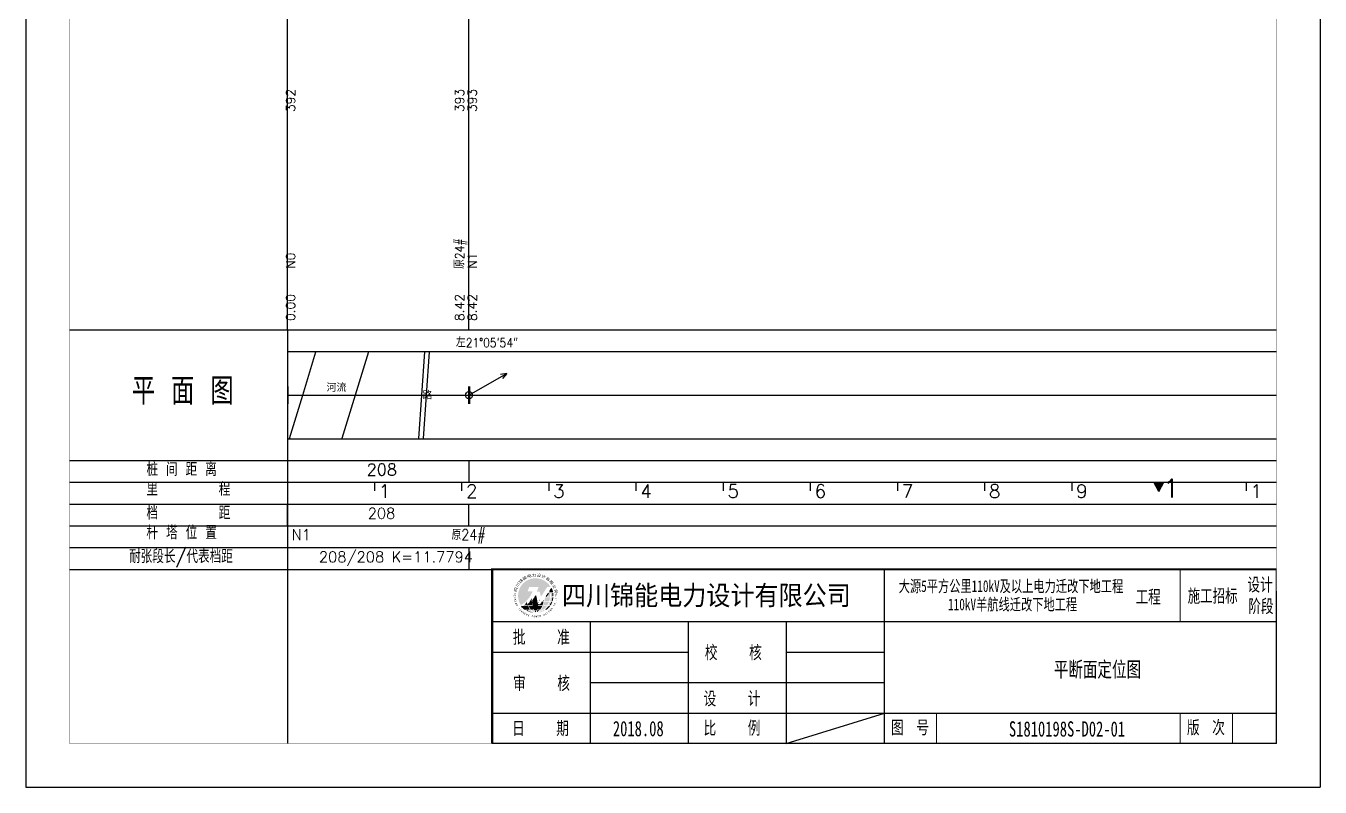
# Model space of a CAD drawing. Extents: x 457 to 4918, y -67 to 391.
# Drawn here: x 768.9 to 1065.9, y -28.5 to 146.3 of the extents above; entities that cross this region are included whole.
import ezdxf
from ezdxf.enums import TextEntityAlignment as Align

# ---------------------------------------------------------------- set-up
doc = ezdxf.new("R2010")
doc.units = 0
doc.header["$LTSCALE"] = 40
doc.header["$MEASUREMENT"] = 0
doc.layers.get('0').update_dxf_attribs({"linetype": 'CONTINUOUS'})
for name, color, linetype in [('DXF_FRAME', 1, 'CONTINUOUS'), ('FRAME', 7, 'CONTINUOUS'), ('HIGH_MARK', 7, 'CONTINUOUS'), ('HZ_MARK', 7, 'CONTINUOUS'), ('J_LINE_ZHUANG', 174, 'CONTINUOUS'), ('PLINE', 7, 'CONTINUOUS'), ('Z_ANGLE0_TA', 6, 'CONTINUOUS'), ('Z_ANGLE_TA', 6, 'CONTINUOUS'), ('Z_ANGLE_ZHUANG', 12, 'CONTINUOUS'), ('图框', 7, 'CONTINUOUS'), ('图框－字', 40, 'CONTINUOUS')]:
    doc.layers.add(name, color=color, linetype=linetype)
doc.styles.add('SIMPLEX', font='simplex.shx', dxfattribs={"width": 0.7, "oblique": 1, "height": 1, "bigfont": 'hztxt.shx'})
doc.styles.get("Standard").update_dxf_attribs({"font": '', "width": 0.7, "oblique": 1, "height": 1})
doc.styles.add('宋体', font='', dxfattribs={"height": 3.75})
doc.styles.add('宋体-0.71', font='', dxfattribs={"width": 0.71})
doc.styles.add('宋体-0.8', font='', dxfattribs={"width": 0.8})
doc.styles.add('宋体-0.9', font='', dxfattribs={"width": 0.9})
doc.styles.add('宋体－0.71', font='', dxfattribs={"width": 0.71})
doc.styles.get('Standard').set_extended_font_data('新宋体')
doc.styles.get('宋体').set_extended_font_data('宋体')
doc.styles.get('宋体-0.71').set_extended_font_data('SimSun')
doc.styles.get('宋体-0.8').set_extended_font_data('SimSun')
doc.styles.get('宋体-0.9').set_extended_font_data('SimSun')
doc.styles.get('宋体－0.71').set_extended_font_data('SimSun')

# ---------------------------------------------------------------- blocks, each defined once
blk = doc.blocks.new('2001')
for p, q in [((0, -7), (-5.66, 3.5)), ((-5.65, 3.5), (5.65, 3.5)), ((0, -6.5), (-5.16, 3.5)), ((0, -6), (-4.66, 3.5)), ((0, -5.5), (-4.16, 3.5)), ((0, -5), (-3.66, 3.5)), ((0, -4.5), (-3.16, 3.5)), ((0, -4), (-2.66, 3.5)), ((0, -3.5), (-2.16, 3.5)), ((0, -3), (-1.66, 3.5)), ((0, -2.5), (-1.16, 3.5)), ((0, -2), (-0.66, 3.5)), ((0, -1.5), (-0.16, 3.5)), ((0, -7), (5.66, 3.5)), ((0, -6.5), (5.16, 3.5)), ((0, -6), (4.66, 3.5)), ((0, -5.5), (4.16, 3.5)), ((0, -5), (3.66, 3.5)), ((0, -4.5), (3.16, 3.5)), ((0, -4), (2.66, 3.5)), ((0, -3.5), (2.16, 3.5)), ((0, -3), (1.66, 3.5)), ((0, -2.5), (1.16, 3.5)), ((0, -2), (0.66, 3.5)), ((0, -1.5), (0.16, 3.5))]:
    blk.add_line(p, q)
blk.add_circle((0, 0), 0)
blk = doc.blocks.new('1111')
for p, q in [((0, 0), (50, 0)), ((50, 0), (43, 2.5)), ((50, 0), (43, -2.5))]:
    blk.add_line(p, q)
blk = doc.blocks.new('锦能logo')
h = blk.add_hatch(color=5)
h.set_gradient(color1=(0, 0, 255), color2=(209, 209, 255), rotation=134.99999999999994, one_color=1, tint=0.9100000262260437, name='CURVED')
h.paths.add_polyline_path([(2956.981062167134, 7398.653929549574, 0.1437894166291007), (2957.616142303794, 7396.491219602932, 0.1827803456007146), (2960.321191244089, 7399.67334109557), (2959.18015398389, 7399.67334109557), (2959.553200110414, 7400.673341095568), (2961.705198880404, 7400.673341095568), (2961.291227192975, 7399.563634659838), (2961.944313963222, 7399.563634659838), (2962.22901424623, 7398.383151630135), (2963.6834255885, 7400.673341095568), (2964.433883768072, 7400.673341095568, 0.7651000113716319)])
h = blk.add_hatch(color=256)
edge = h.paths.add_edge_path()
edge.add_ellipse((2960.981062167133, 7398.653929549574), major_axis=(0, 4), ratio=0.2227920946588142, start_angle=112.99399430776069, end_angle=123.3670129692268, ccw=False)
edge.add_arc((2957.627393821145, 7401.120008587621), 4.758928899940781, 290.43028847167915, 302.16282589198244, ccw=False)
edge.add_spline(control_points=[(2959.288581126923, 7396.660427776624), (2959.311716001526, 7396.59007686566), (2959.336077830356, 7396.521201268988), (2959.361581253227, 7396.453929549574)], knot_values=[2.110626972965158, 2.110626972965158, 2.110626972965158, 2.110626972965158, 2.174523381089374, 2.174523381089374, 2.174523381089374, 2.174523381089374], degree=3, periodic=0)
edge.add_line((2959.361581253227, 7396.453929549574), (2960.236789836156, 7396.453929549574))
edge = h.paths.add_edge_path()
edge.add_ellipse((2960.981062167133, 7398.653929549574), major_axis=(0, 4), ratio=0.548638331573045, start_angle=120.9869532087852, end_angle=123.3670129692309, ccw=False)
edge.add_arc((2957.627393821145, 7401.120008587621), 4.75892889994079, 281.33658652327006, 288.02179753906887, ccw=False)
edge.add_line((2958.562867329798, 7396.453929549574), (2959.148248796764, 7396.453929549574))
edge = h.paths.add_edge_path()
edge.add_ellipse((2960.981062167133, 7398.653929549574), major_axis=(0, 4), ratio=0.8862548494234943, start_angle=126.86989764584419, end_angle=143.1301023541536, ccw=False)
edge.add_line((2958.145046648978, 7396.253929549574), (2957.781062167133, 7396.253929549574))
edge.add_arc((2960.981062167133, 7398.653929549574), 3.999999999999808, 216.869897645844, 233.130102354156)
edge.add_line((2958.581062167133, 7395.453929549574), (2958.854050528517, 7395.453929549574))
edge = h.paths.add_edge_path()
edge.add_ellipse((2960.981062167133, 7398.653929549574), major_axis=(0, 4), ratio=0.548638331573045, start_angle=126.869897645843, end_angle=143.1301023541535, ccw=False)
edge.add_line((2959.225419506099, 7396.253929549574), (2958.388133573606, 7396.253929549574))
edge.add_spline(control_points=[(2958.388133573605, 7396.253929549574), (2958.428873015288, 7396.197209226918), (2958.47105159217, 7396.141861338325), (2958.514584378582, 7396.087959601681)], knot_values=[2.251264128307453, 2.251264128307453, 2.251264128307453, 2.251264128307453, 2.308950918631056, 2.308950918631056, 2.308950918631056, 2.308950918631056], degree=3, periodic=0)
edge.add_spline(control_points=[(2958.514584378582, 7396.087959601681), (2958.579933067868, 7396.007045694479), (2958.648333350761, 7395.929390565147), (2958.719497950681, 7395.855243577877)], knot_values=[2.308950918631056, 2.308950918631056, 2.308950918631056, 2.308950918631056, 2.395546711078181, 2.395546711078181, 2.395546711078181, 2.395546711078181], degree=3, periodic=0)
edge.add_spline(control_points=[(2958.719497950681, 7395.855243577877), (2958.784879693385, 7395.787121797535), (2958.852594748059, 7395.721961178952), (2958.922420333952, 7395.659955102126)], knot_values=[2.395546711078181, 2.395546711078181, 2.395546711078181, 2.395546711078181, 2.475105702872351, 2.475105702872351, 2.475105702872351, 2.475105702872351], degree=3, periodic=0)
edge.add_spline(control_points=[(2958.922420333952, 7395.659955102126), (2958.998625351018, 7395.592284003029), (2959.07734416236, 7395.528370189746), (2959.158287177293, 7395.46846503519)], knot_values=[2.475105702872351, 2.475105702872351, 2.475105702872351, 2.475105702872351, 2.5619333928921, 2.5619333928921, 2.5619333928921, 2.5619333928921], degree=3, periodic=0)
edge.add_spline(control_points=[(2959.158287177293, 7395.46846503519), (2959.164869775819, 7395.463593316706), (2959.171467084271, 7395.458748109767), (2959.178078946897, 7395.453929549574)], knot_values=[2.5619333928921, 2.5619333928921, 2.5619333928921, 2.5619333928921, 2.568994555918444, 2.568994555918444, 2.568994555918444, 2.568994555918444], degree=3, periodic=0)
edge.add_line((2959.178078946897, 7395.453929549574), (2959.664330171358, 7395.453929549574))
edge = h.paths.add_edge_path()
edge.add_ellipse((2960.981062167133, 7398.653929549574), major_axis=(0, 4), ratio=0.2227920946588142, start_angle=126.8698976458474, end_angle=143.1301023541531, ccw=False)
edge.add_line((2960.268127464225, 7396.253929549574), (2959.44278636639, 7396.253929549574))
edge.add_spline(control_points=[(2959.44278636639, 7396.253929549574), (2959.566802330377, 7395.968304404979), (2959.711907769087, 7395.717357848514), (2959.885958734283, 7395.492582574107), (2959.901564914547, 7395.473031038098), (2959.917281615523, 7395.453929549574)], knot_values=[2.239461292921109, 2.239461292921109, 2.239461292921109, 2.239461292921109, 2.525164764367402, 2.525164764367402, 2.553069319174481, 2.553069319174481, 2.553069319174481, 2.553069319174481], degree=3, periodic=0)
edge.add_line((2959.917281615523, 7395.453929549574), (2960.446361139952, 7395.453929549574))
edge = h.paths.add_edge_path()
edge.add_ellipse((2960.981062167133, 7398.653929549574), major_axis=(0, 4), ratio=0.8862548494234943, start_angle=148.2116693829467, end_angle=179.9999999999962, ccw=False)
edge.add_line((2959.113607321071, 7395.253929549574), (2958.873931416562, 7395.253929549574))
edge.add_arc((2960.981062167133, 7398.653929549574), 4, 238.2116693829475, 269.9999999999968)
h = blk.add_hatch(color=256)
edge = h.paths.add_edge_path()
edge.add_line((2960.303633320672, 7397.453929549576), (2961.275626788034, 7397.453929549574))
edge.add_line((2961.275626788034, 7397.453929549574), (2961.028117067938, 7398.653859529253))
edge.add_arc((2949.396426195539, 7404.858068765025), 13.18288453989743, 325.8301632773273, 331.9250557706892, ccw=False)
h.paths.add_polyline_path([(2960.656764305257, 7395.45319312562), (2960.470422019384, 7396.254326736809), (2961.491919576964, 7396.254326736809), (2961.312051362964, 7395.45319312562)])
edge = h.paths.add_edge_path()
edge.add_line((2961.554203114296, 7396.67963156367), (2961.523220757679, 7396.454030657793))
edge.add_line((2961.523220757679, 7396.454030657793), (2960.438661576827, 7396.454030657792))
edge.add_line((2960.438661576827, 7396.454030657792), (2960.338518995747, 7397.25691873606))
edge.add_line((2960.338518995747, 7397.25691873606), (2961.331495671739, 7397.253929549575))
edge.add_line((2961.331495671739, 7397.253929549575), (2961.373950294682, 7397.011791336146))
edge.add_arc((2961.870947410163, 7397.066507578737), 0.4999999999999714, 186.2826018710461, 230.6920239323921)
h.paths.add_polyline_path([(2959.288296430605, 7396.660355698461), (2960.160759453479, 7397.090699799897), (2960.137815593471, 7397.262492086918)])
h = blk.add_hatch(color=256)
edge = h.paths.add_edge_path()
edge.add_spline(control_points=[(2964.321339429546, 7398.453929549575), (2964.333550000845, 7398.721104585125), (2964.320737977568, 7398.989764808892), (2964.28360268591, 7399.253929549574)], knot_values=[4.660048990562125, 4.660048990562125, 4.660048990562125, 4.660048990562125, 4.870036013834051, 4.870036013834051, 4.870036013834051, 4.870036013834051], degree=3, periodic=0)
edge.add_line((2964.28360268591, 7399.253929549574), (2963.946340973734, 7399.253929549574))
edge.add_line((2963.946340973734, 7399.253929549574), (2963.407530677874, 7398.453929549575))
edge.add_line((2963.407530677874, 7398.453929549575), (2964.321339429546, 7398.453929549575))
edge = h.paths.add_edge_path()
edge.add_line((2964.935806153789, 7399.253929549574), (2964.485973203536, 7399.253929549574))
edge.add_ellipse((2960.981062167133, 7398.653929549574), major_axis=(0, 4), ratio=0.8862548494234943, start_angle=267.13401601740213, end_angle=278.626926558679, ccw=False)
edge.add_line((2964.521647517566, 7398.453929549575), (2964.976059038221, 7398.453929549575))
edge.add_arc((2960.981062167133, 7398.653929549578), 3.999999999999986, 357.1340160173777, 359.9999999999757)
edge.add_arc((2960.981062167133, 7398.653929549573), 4, 1.13991e-11, 8.626926558690478)
edge = h.paths.add_edge_path()
edge.add_spline(control_points=[(2964.154284994874, 7397.453929549576), (2964.226842945412, 7397.701088076622), (2964.277265516587, 7397.956760359453), (2964.305052440105, 7398.228478990844), (2964.306294910523, 7398.241200859534), (2964.307479708482, 7398.253929549574)], knot_values=[4.392859425485228, 4.392859425485228, 4.392859425485228, 4.392859425485228, 4.597508568944722, 4.597508568944722, 4.607554696123628, 4.607554696123628, 4.607554696123628, 4.607554696123628], degree=3, periodic=0)
edge.add_line((2964.307479708481, 7398.253929549574), (2963.272828103908, 7398.253929549574))
edge.add_line((2963.27282810391, 7398.253929549574), (2963.152534636767, 7398.075323508726))
edge.add_ellipse((2960.981062167133, 7398.653929549574), major_axis=(0, 4), ratio=0.548638331573045, start_angle=252.54239687627899, end_angle=261.6829005567523, ccw=False)
edge.add_line((2963.074532614684, 7397.453929549574), (2964.154284994874, 7397.453929549574))
edge = h.paths.add_edge_path()
edge.add_line((2964.961011915561, 7398.253929549574), (2964.508311932138, 7398.253929549574))
edge.add_ellipse((2960.981062167133, 7398.653929549574), major_axis=(0, 4), ratio=0.8862548494234943, start_angle=252.5423968762787, end_angle=264.2608295227337, ccw=False)
edge.add_line((2964.362795140377, 7397.453929549574), (2964.796818972801, 7397.453929549574))
edge.add_arc((2960.981062167133, 7398.653929549573), 3.999999999999845, 342.5423968762892, 354.2608295227446)
edge = h.paths.add_edge_path()
edge.add_spline(control_points=[(2963.708071417149, 7396.453929549574), (2963.722060495244, 7396.476284119536), (2963.735835845721, 7396.498816594688), (2963.885982688607, 7396.750288058729), (2964.000270169787, 7396.996499318715), (2964.090091903094, 7397.253929549575)], knot_values=[4.097934744531436, 4.097934744531436, 4.097934744531436, 4.097934744531436, 4.119530461088637, 4.119530461088637, 4.337106801878666, 4.337106801878666, 4.337106801878666, 4.337106801878666], degree=3, periodic=0)
edge.add_line((2964.090091903094, 7397.253929549575), (2963.036809336644, 7397.253929549575))
edge.add_ellipse((2960.981062167133, 7398.653929549574), major_axis=(0, 4), ratio=0.548638331573045, start_angle=236.6329870307708, end_angle=249.5126848852783, ccw=False)
edge.add_line((2962.813875537502, 7396.453929549574), (2963.708071417149, 7396.453929549574))
edge = h.paths.add_edge_path()
edge.add_line((2964.728060966172, 7397.253929549575), (2964.301858023566, 7397.253929549575))
edge.add_ellipse((2960.981062167133, 7398.653929549574), major_axis=(0, 4), ratio=0.8862548494234943, start_angle=236.6329870307723, end_angle=249.51268488527768, ccw=False)
edge.add_line((2963.941737067337, 7396.453929549574), (2964.321720784831, 7396.453929549574))
edge.add_arc((2960.981062167133, 7398.653929549574), 3.999999999999916, 326.6329870307686, 339.5126848852755)
edge = h.paths.add_edge_path()
edge.add_spline(control_points=[(2962.784279539617, 7395.453929549574), (2963.0816886685, 7395.670685139674), (2963.349455536195, 7395.941706136047), (2963.573843342575, 7396.253929549574)], knot_values=[3.714253050741602, 3.714253050741602, 3.714253050741602, 3.714253050741602, 4.031885701711837, 4.031885701711837, 4.031885701711837, 4.031885701711837], degree=3, periodic=0)
edge.add_line((2963.573843342575, 7396.253929549574), (2962.736704828167, 7396.253929549574))
edge.add_ellipse((2960.981062167133, 7398.653929549574), major_axis=(0, 4), ratio=0.548638331573045, start_angle=216.8698976458475, end_angle=233.130102354157, ccw=False)
edge.add_line((2962.297794162909, 7395.453929549574), (2962.784279539617, 7395.453929549574))
edge = h.paths.add_edge_path()
edge.add_line((2964.181062167133, 7396.253929549574), (2963.817077685288, 7396.253929549574))
edge.add_ellipse((2960.981062167133, 7398.653929549574), major_axis=(0, 4), ratio=0.8862548494234943, start_angle=216.8698976458474, end_angle=233.1301023541559, ccw=False)
edge.add_line((2963.108073805749, 7395.453929549574), (2963.381062167134, 7395.453929549574))
edge.add_arc((2960.981062167133, 7398.653929549574), 3.999999999999961, 306.8698976458538, 323.1301023541625)
h = blk.add_hatch(color=256)
edge = h.paths.add_edge_path()
edge.add_line((2964.636341288388, 7400.278409326524), (2964.359166231878, 7399.866872934381))
edge.add_ellipse((2960.981062167133, 7398.653929549574), major_axis=(0, 4), ratio=0.8862548494234943, start_angle=281.5369590328168, end_angle=287.6520596271704, ccw=False)
edge.add_line((2964.45445762818, 7399.453929549574), (2964.900245755586, 7399.453929549574))
edge.add_arc((2960.981062167133, 7398.653929549574), 3.999999999999951, 11.53695903281878, 23.96132766610068)
edge = h.paths.add_edge_path()
edge.add_spline(control_points=[(2964.250670857409, 7399.453929549574), (2964.238540475621, 7399.518107791411), (2964.224955721538, 7399.581923909233), (2964.209926932942, 7399.645289493854)], knot_values=[4.923285607825284, 4.923285607825284, 4.923285607825284, 4.923285607825284, 4.974821320729691, 4.974821320729691, 4.974821320729691, 4.974821320729691], degree=3, periodic=0)
edge.add_line((2964.209926932942, 7399.645289493854), (2964.081043547701, 7399.453929549574))
edge.add_line((2964.081043547701, 7399.453929549574), (2964.250670857409, 7399.453929549574))
h = blk.add_hatch(color=256)
edge = h.paths.add_edge_path()
edge.add_ellipse((2960.981062167133, 7398.653929549574), major_axis=(0, 4), ratio=0.548638331573045, start_angle=148.2116693829451, end_angle=156.4349843470533, ccw=False)
edge.add_line((2959.825009467735, 7395.253929549574), (2959.487741293254, 7395.253929549574))
edge.add_spline(control_points=[(2959.487741293254, 7395.253929549574), (2959.497414595796, 7395.248441286056), (2959.50711107926, 7395.243007554984), (2959.705199304247, 7395.133381292929), (2959.901981436066, 7395.049746957019), (2960.103702934556, 7394.987501514934)], knot_values=[2.675861574488249, 2.675861574488249, 2.675861574488249, 2.675861574488249, 2.685596137520379, 2.685596137520379, 2.87426176627722, 2.87426176627722, 2.87426176627722, 2.87426176627722], degree=3, periodic=0)
edge = h.paths.add_edge_path()
edge.add_ellipse((2960.981062167133, 7398.653929549574), major_axis=(0, 4), ratio=0.2227920946588142, start_angle=148.2116693829511, end_angle=159.7350271753392, ccw=False)
edge.add_line((2960.511610093494, 7395.253929549574), (2960.102659638547, 7395.253929549574))
edge.add_spline(control_points=[(2960.102659638531, 7395.253929549589), (2960.271023879841, 7395.093847910067), (2960.447455135382, 7394.981508139252), (2960.639160360004, 7394.912288348518), (2960.655780749933, 7394.90669959402), (2960.672395110727, 7394.901526130303)], knot_values=[2.660182515614395, 2.660182515614395, 2.660182515614395, 2.660182515614395, 2.946025558428636, 2.946025558428636, 2.973172350748401, 2.973172350748401, 2.973172350748401, 2.973172350748401], degree=3, periodic=0)
edge = h.paths.add_edge_path(flags=17)
edge.add_spline(control_points=[(2961.858516553375, 7394.987577166084), (2962.070582387616, 7395.053111472752), (2962.277192669183, 7395.142258694488), (2962.474328626089, 7395.253929549574)], knot_values=[3.408957094167295, 3.408957094167295, 3.408957094167295, 3.408957094167295, 3.607306422438472, 3.607306422438472, 3.607306422438472, 3.607306422438472], degree=3, periodic=0)
edge.add_line((2962.474328626089, 7395.253929549574), (2962.137114866532, 7395.253929549574))
edge.add_ellipse((2960.981062167133, 7398.653929549574), major_axis=(0, 4), ratio=0.548638331573045, start_angle=203.5677259901119, end_angle=211.7883306170561, ccw=False)
edge = h.paths.add_edge_path()
edge.add_line((2963.088192917704, 7395.253929549574), (2962.848517013196, 7395.253929549574))
edge.add_ellipse((2960.981062167133, 7398.653929549574), major_axis=(0, 4), ratio=0.8862548494234943, start_angle=179.9999999999962, end_angle=211.7883306170542, ccw=False)
edge.add_arc((2960.981062167133, 7398.653929549574), 4, 269.9999999999968, 301.7883306170562)
h = blk.add_hatch(color=256)
edge = h.paths.add_edge_path()
edge.add_spline(control_points=[(2962.871261622121, 7397.453929549574), (2962.886847128583, 7397.541483108903), (2962.900749563246, 7397.630106074602), (2962.912924268924, 7397.719561386606)], knot_values=[4.39846764421691, 4.39846764421691, 4.39846764421691, 4.39846764421691, 4.469670888643411, 4.469670888643411, 4.469670888643411, 4.469670888643411], degree=3, periodic=0)
edge.add_line((2962.912924268924, 7397.719561386606), (2962.734017808048, 7397.453929549574))
edge.add_line((2962.734017808048, 7397.453929549574), (2962.871261622121, 7397.453929549574))
edge = h.paths.add_edge_path()
edge.add_spline(control_points=[(2962.600473923594, 7396.453929549574), (2962.640374726167, 7396.559172065085), (2962.677499260145, 7396.668319759509), (2962.757534068245, 7396.932966224926), (2962.797902888273, 7397.091194768968), (2962.832336246277, 7397.253929549575)], knot_values=[4.108645960211934, 4.108645960211934, 4.108645960211934, 4.108645960211934, 4.208607940612338, 4.208607940612338, 4.343707102819545, 4.343707102819545, 4.343707102819545, 4.343707102819545], degree=3, periodic=0)
edge.add_line((2962.832336246277, 7397.253929549575), (2962.599315234084, 7397.253929549575))
edge.add_line((2962.599315234084, 7397.253929549575), (2962.271781169773, 7396.767622488517))
edge.add_arc((2961.870947410164, 7397.066507578737), 0.4999999999999714, 255.2323980017045, 323.2896350481477, ccw=False)
edge.add_ellipse((2960.981062167133, 7398.653929549574), major_axis=(0, 4), ratio=0.2227920946588142, start_angle=236.6329870307735, end_angle=238.820130398395, ccw=False)
edge.add_line((2961.72533449811, 7396.453929549574), (2962.600473923594, 7396.453929549574))
edge = h.paths.add_edge_path()
edge.add_spline(control_points=[(2962.044765516351, 7395.453929549574), (2962.077254990169, 7395.493381026517), (2962.109265684618, 7395.534732932496), (2962.280280676527, 7395.769808874506), (2962.408222392252, 7395.997981287271), (2962.519292112041, 7396.253929549574)], knot_values=[3.730062961207603, 3.730062961207603, 3.730062961207603, 3.730062961207603, 3.787747146551102, 3.787747146551102, 4.043715071269597, 4.043715071269597, 4.043715071269597, 4.043715071269597], degree=3, periodic=0)
edge.add_line((2962.519292112041, 7396.253929549574), (2961.693996870041, 7396.253929549574))
edge.add_ellipse((2960.981062167133, 7398.653929549574), major_axis=(0, 4), ratio=0.2227920946588142, start_angle=216.869897645847, end_angle=233.1301023541516, ccw=False)
edge.add_line((2961.515763194314, 7395.453929549574), (2962.044765516351, 7395.453929549574))
edge = h.paths.add_edge_path()
edge.add_spline(control_points=[(2961.687206736099, 7395.108670120731), (2961.710849277093, 7395.126184182917), (2961.734401723015, 7395.144603203798), (2961.757839030544, 7395.1639211968)], knot_values=[3.526917542540041, 3.526917542540041, 3.526917542540041, 3.526917542540041, 3.566033487143058, 3.566033487143058, 3.566033487143058, 3.566033487143058], degree=3, periodic=0)
edge.add_spline(control_points=[(2961.757839030544, 7395.1639211968), (2961.791066722037, 7395.191308827008), (2961.824062991302, 7395.220503344761), (2961.856756475953, 7395.251487690944)], knot_values=[3.566033487143058, 3.566033487143058, 3.566033487143058, 3.566033487143058, 3.621489197586634, 3.621489197586634, 3.621489197586634, 3.621489197586634], degree=3, periodic=0)
edge.add_spline(control_points=[(2961.856756475953, 7395.251487690944), (2961.857614028328, 7395.252300412498), (2961.858471372382, 7395.25311436548), (2961.859328506827, 7395.253929549591)], knot_values=[3.621489197586634, 3.621489197586634, 3.621489197586634, 3.621489197586634, 3.622943804725669, 3.622943804725669, 3.622943804725669, 3.622943804725669], degree=3, periodic=0)
edge.add_line((2961.859328506811, 7395.253929549574), (2961.450514240773, 7395.253929549574))
edge.add_ellipse((2960.981062167133, 7398.653929549574), major_axis=(0, 4), ratio=0.2227920946588142, start_angle=200.2593301670574, end_angle=211.7883306170499, ccw=False)
edge.add_spline(control_points=[(2961.289646889723, 7394.901389705381), (2961.306832910057, 7394.9067557857), (2961.32402443564, 7394.91257148374), (2961.341222464831, 7394.918837188779)], knot_values=[3.309935535646116, 3.309935535646116, 3.309935535646116, 3.309935535646116, 3.338035074114368, 3.338035074114368, 3.338035074114368, 3.338035074114368], degree=3, periodic=0)
edge.add_spline(control_points=[(2961.341222464831, 7394.918837188779), (2961.358880588583, 7394.925270518653), (2961.376545568579, 7394.932178255442), (2961.399365473754, 7394.941710888665), (2961.404513032477, 7394.943903845129), (2961.409660913406, 7394.946139630558)], knot_values=[3.338035074114368, 3.338035074114368, 3.338035074114368, 3.338035074114368, 3.36688635248987, 3.36688635248987, 3.375288881217743, 3.375288881217743, 3.375288881217743, 3.375288881217743], degree=3, periodic=0)
edge.add_spline(control_points=[(2961.409660913406, 7394.946139630558), (2961.433397456778, 7394.956448691416), (2961.457140850442, 7394.967668326879), (2961.480866759613, 7394.979792719738)], knot_values=[3.375288881217743, 3.375288881217743, 3.375288881217743, 3.375288881217743, 3.4140323934231, 3.4140323934231, 3.4140323934231, 3.4140323934231], degree=3, periodic=0)
edge.add_spline(control_points=[(2961.480866759613, 7394.979792719738), (2961.503459204677, 7394.991337890781), (2961.526035795927, 7395.003703437707), (2961.548575522274, 7395.016884337836)], knot_values=[3.4140323934231, 3.4140323934231, 3.4140323934231, 3.4140323934231, 3.450925001616033, 3.450925001616033, 3.450925001616033, 3.450925001616033], degree=3, periodic=0)
edge.add_spline(control_points=[(2961.548575522274, 7395.016884337836), (2961.572467203149, 7395.030855841071), (2961.596317464107, 7395.04574344226), (2961.620101281948, 7395.061541159631)], knot_values=[3.450925001616033, 3.450925001616033, 3.450925001616033, 3.450925001616033, 3.49003046403729, 3.49003046403729, 3.49003046403729, 3.49003046403729], degree=3, periodic=0)
edge.add_spline(control_points=[(2961.620101281948, 7395.061541159631), (2961.642535885749, 7395.076442700357), (2961.664911371012, 7395.092154027529), (2961.687206736099, 7395.108670120731)], knot_values=[3.49003046403729, 3.49003046403729, 3.49003046403729, 3.49003046403729, 3.526917542540041, 3.526917542540041, 3.526917542540041, 3.526917542540041], degree=3, periodic=0)
h = blk.add_hatch(color=256)
edge = h.paths.add_edge_path()
edge.add_spline(control_points=[(2960.981062167194, 7394.853935159444), (2960.981727004263, 7394.854017897967), (2960.991820073574, 7394.85503193055), (2961.038327152559, 7394.893489684063), (2961.071455213247, 7394.93046201283), (2961.148447622351, 7395.051408580002), (2961.192914586096, 7395.141947061633), (2961.236713616394, 7395.253929549574)], knot_values=[3.169311877621223, 3.169311877621223, 3.169311877621223, 3.169311877621223, 3.323781551669673, 3.323781551669673, 3.478251225718127, 3.478251225718127, 3.660927202167009, 3.660927202167009, 3.660927202167009, 3.660927202167009], degree=3, periodic=0)
edge.add_line((2961.236713616394, 7395.253929549574), (2960.725135237765, 7395.253929549574))
edge.add_spline(control_points=[(2960.725135237765, 7395.253929549574), (2960.779769687456, 7395.113926995359), (2960.836751859494, 7395.007446897527), (2960.9219513646, 7394.892951199977), (2960.953212038973, 7394.867689729759), (2960.977467314246, 7394.854184245434), (2960.980650265171, 7394.853986420347), (2960.981062167138, 7394.853935159435)], knot_values=[2.62227151623049, 2.62227151623049, 2.62227151623049, 2.62227151623049, 2.850686360674083, 2.850686360674083, 3.018171193868113, 3.018171193868113, 3.113873434683093, 3.113873434683093, 3.113873434683093, 3.113873434683093], degree=3, periodic=0)
at = {"color": 7, "lineweight": 0}
for p, q in [((2961.275626788034, 7397.453929549574), (2961.028117067938, 7398.653859529253)), ((2963.946340973734, 7399.253929549574), (2963.407530677874, 7398.453929549575)), ((2964.636341288388, 7400.278409326524), (2964.359166231878, 7399.866872934381)), ((2961.373950294682, 7397.011791336146), (2961.331495671739, 7397.253929549575)), ((2962.599315234084, 7397.253929549575), (2962.271781169773, 7396.767622488517))]:
    blk.add_line(p, q, dxfattribs=at)
for p, q in [((2960.137815593471, 7397.262492086918), (2959.288296430605, 7396.660355698461)), ((2959.288296430605, 7396.660355698461), (2960.160759453479, 7397.090699799897)), ((2960.160759453479, 7397.090699799897), (2960.137815593471, 7397.262492086918)), ((2960.303633320672, 7397.453929549576), (2961.275626788034, 7397.453929549574)), ((2960.338518995747, 7397.25691873606), (2961.331495671739, 7397.253929549575)), ((2960.338518995747, 7397.25691873606), (2960.438661576827, 7396.454030657792)), ((2960.438661576827, 7396.454030657792), (2961.523220757679, 7396.454030657793)), ((2960.470422019384, 7396.254326736809), (2961.491919576964, 7396.254326736809)), ((2960.656764305257, 7395.45319312562), (2960.470422019384, 7396.254326736809)), ((2961.312051362964, 7395.45319312562), (2960.656764305257, 7395.45319312562)), ((2961.491919576964, 7396.254326736809), (2961.312051362964, 7395.45319312562)), ((2961.554203114296, 7396.67963156367), (2961.523220757679, 7396.454030657793))]:
    blk.add_line(p, q)
for centre, radius, start, end in [((2949.396426195539, 7404.858068765025), 13.18288453989743, 325.8301632773273, 331.9250557706892), ((2960.981062167133, 7398.653929549574), 3.999999999999998, 11.53695903280796, 23.96132766610368), ((2960.981062167133, 7398.653929549573), 4, 0, 8.626926558710773), ((2960.981062167133, 7398.653929549574), 4, 216.8698976458544, 233.1301023541664), ((2957.627393821145, 7401.120008587621), 4.758928899940781, 281.3365865232777, 288.0217975390541), ((2961.870947410163, 7397.066507578737), 0.4999999999999714, 186.2826018710461, 230.6920239323921), ((2961.870947410164, 7397.066507578737), 0.4999999999999714, 255.232398001711, 323.2896350481268), ((2960.981062167133, 7398.653929549574), 4, 306.8698976458335, 323.1301023541456), ((2960.981062167133, 7398.653929549574), 4, 326.6329870307663, 339.5126848852572), ((2960.981062167133, 7398.653929549573), 3.999999999999998, 342.5423968762713, 354.2608295227657)]:
    blk.add_arc(centre, radius, start, end, dxfattribs=at)
for start_param, end_param in [(4.913746901175041, 5.020475540637175), (2.214297435588183, 2.498091544796465)]:
    blk.add_ellipse((2960.981062167133, 7398.653929549574), major_axis=(0, 4), ratio=0.8862548494234943, start_param=start_param, end_param=end_param)
blk.add_open_spline([(2958.388133573605, 7396.253929549574), (2958.612520476636, 7395.941522284908), (2958.880565643273, 7395.670749807747), (2959.178078946897, 7395.453929549574)], degree=3)
at = {"width": 1.199999999999999}
for s, height, rotation, style, p in [('川', 0.6, 61.36363636363636, '宋体-0.8', (2956.929735555601, 7400.541327975904)), ('锦', 0.6, 47.72727272727272, '宋体-0.9', (2957.506557434682, 7401.419712636435)), ('能', 0.6, 34.0909090909091, '宋体-0.8', (2958.246008285137, 7402.167906883606)), ('电', 0.6, 20.45454545454546, '宋体-0.8', (2959.165383876877, 7402.687764077343)), ('力', 0.6, 6.818181818181818, '宋体-0.71', (2960.194816752031, 7402.993218109758)), ('设', 0.6, 353.1818181818182, '宋体－0.71', (2961.217755710953, 7403.090085648852)), ('计', 0.6, 339.5454545454545, '宋体-0.8', (2962.26404547188, 7402.92139644756)), ('有', 0.6, 325.9090909090909, '宋体-0.8', (2963.230902280205, 7402.483390558791)), ('限', 0.6, 312.2727272727273, '宋体－0.71', (2964.07805952731, 7401.866034095592)), ('I', 0.4, 268.4131932482936, '宋体-0.8', (2956.006947292615, 7398.817443283114)), ('S', 0.4, 262.9846218197222, '宋体-0.8', (2956.044725810823, 7399.287284823755)), ('C', 0.4, 273.8417646768651, '宋体-0.8', (2956.013787457748, 7398.346134995591)), ('四', 0.6, 75.00000000000001, '宋体-0.8', (2956.620283041136, 7399.489826739384)), ('公', 0.6, 298.6363636363636, '宋体-0.8', (2964.75650162721, 7401.045383321623)), ('司', 0.6, 285, '宋体-0.8', (2965.244470925319, 7400.092294421289)), ('D', 0.4, 92.9846218197223, '宋体-0.8', (2965.952385471478, 7398.887382177773)), ('T', 0.4, 87.55605039115088, '宋体-0.8', (2965.952174378708, 7398.416024303976)), ('H', 0.4, 279.2703361054365, '宋体-0.8', (2956.065184948741, 7397.877587679225)), ('U', 0.4, 284.6989075340079, '宋体-0.8', (2956.16067872108, 7397.416004285682)), ('A', 0.4, 290.1274789625793, '宋体-0.8', (2956.29941217887, 7396.965525299001)), ('N', 0.4, 295.5560503911508, '宋体-0.8', (2956.480140858645, 7396.530191594751)), ('J', 0.4, 306.4131932482936, '宋体-0.8', (2956.960737049911, 7395.720409227881)), ('I', 0.4, 311.8417646768651, '宋体-0.8', (2957.256293529225, 7395.353224455202)), ('G', 0.4, 44.1274789625794, '宋体-0.8', (2964.427694801189, 7395.063765345557)), ('N', 0.4, 49.55605039115081, '宋体-0.8', (2964.751882952747, 7395.405935379516)), ('C', 0.4, 60.41319324829371, '宋体-0.8', (2965.296179874169, 7396.17435000853)), ('O', 0.4, 65.84176467686511, '宋体-0.8', (2965.511406205129, 7396.593701789512)), ('L', 0.4, 82.12747896257942, '宋体-0.8', (2965.907371537007, 7397.946800481983)), ('.', 0.4, 71.2703361054365, '宋体-0.8', (2965.685994555029, 7397.031534175053)), (',', 0.4, 76.698907534008, '宋体-0.8', (2965.818378835732, 7397.483919731822)), ('N', 0.4, 317.2703361054363, '宋体-0.8', (2957.585261836886, 7395.01564758647)), ('N', 0.4, 322.6989075340079, '宋体-0.8', (2957.944691069446, 7394.710706745434)), ('E', 0.4, 328.1274789625793, '宋体-0.8', (2958.331357083612, 7394.441137304956)), ('N', 0.4, 333.5560503911507, '宋体-0.8', (2958.741791417379, 7394.209357350224)), ('G', 0.4, 338.9846218197222, '宋体-0.8', (2959.172312402744, 7394.017445988105)), ('P', 0.4, 349.841764676865, '宋体-0.8', (2960.078021393778, 7393.759741885864)), ('O', 0.4, 355.2703361054365, '宋体-0.8', (2960.545085030854, 7393.696260796764)), ('W', 0.4, 0.6989075340078003, '宋体-0.8', (2961.01605945935, 7393.677250866407)), ('E', 0.4, 6.127478962579287, '宋体-0.8', (2961.486719955995, 7393.702882617207)), ('R', 0.4, 11.5560503911507, '宋体-0.8', (2961.952844613533, 7393.772926127857)), ('D', 0.4, 22.4131932482936, '宋体-0.8', (2962.85483972493, 7394.04334247309)), ('E', 0.4, 27.84176467686501, '宋体-0.8', (2963.282619124345, 7394.241289625599)), ('S', 0.4, 33.2703361054365, '宋体-0.8', (2963.689753153948, 7394.47881893261)), ('I', 0.4, 38.69890753400791, '宋体-0.8', (2964.072589750047, 7394.753799714553))]:
    blk.add_text(s, height=height, rotation=rotation, dxfattribs=dict(at, style=style)).set_placement(p)

msp = doc.modelspace()

# ---------------------------------------------------------------- linework, layer by layer
at = {"color": 0, "lineweight": 5}
msp.add_lwpolyline([(1055.914359689177, 21.48973492942511), (876.3363596891777, 21.48973492942511)], close=True, dxfattribs=at)
msp.add_lwpolyline([(1055.914359689177, 21.48973492942511), (876.3363596891777, 21.48973492942511)], close=True, dxfattribs=at)
msp.add_lwpolyline([(943.4143596891772, -18.51026507057489), (965.9143596891772, -11.51026507057489)])
msp.add_open_spline([(876.3363596891777, 21.48973492942511), (876.3363596891777, 21.48973492942511), (1055.914359689177, 21.48973492942511), (1055.914359689177, 21.48973492942511)], degree=3, dxfattribs=at)
at = {"layer": 'DXF_FRAME'}
for p, q in [((768.9143596891772, 391.4897349294251), (768.9143596891772, -28.51026507057486)), ((1065.914359689177, 391.4897349294251), (1065.914359689177, -28.51026507057486)), ((778.9143596891772, 76.48973492942514), (1055.914359689177, 76.48973492942514)), ((828.9143596891772, 76.48973492942514), (828.9143596891772, -18.51026507057486)), ((828.9143596891772, 71.48973492942514), (1055.914359689177, 71.48973492942514)), ((828.9143596891772, 51.48973492942514), (1055.914359689177, 51.48973492942514)), ((778.9143596891772, 46.48973492942514), (1055.914359689177, 46.48973492942514)), ((778.9143596891772, 41.48973492942514), (1055.914359689177, 41.48973492942514)), ((778.9143596891772, 36.48973492942514), (1055.914359689177, 36.48973492942514)), ((778.9143596891772, 31.48973492942514), (1055.914359689177, 31.48973492942514)), ((778.9143596891772, 26.48973492942514), (1055.914359689177, 26.48973492942514)), ((778.9143596891772, 21.48973492942514), (1055.914359689177, 21.48973492942514)), ((1055.914359689177, -18.51026507057489), (1055.914359689177, 16.48973492942511)), ((1055.914359689177, -18.51026507057489), (1055.914359689177, 16.48973492942511)), ((1055.914359689177, -18.51026507057489), (1055.914359689177, 16.48973492942511)), ((768.9143596891772, -28.51026507057486), (1065.914359689177, -28.51026507057486))]:
    msp.add_line(p, q, dxfattribs=at)
at = {"layer": 'DXF_FRAME', "const_width": 0.1, "flags": 128}
for points in [[(778.9143596891772, 366.4897349294251), (778.9143596891772, -18.51026507057486)], [(778.9143596891772, 366.4897349294251), (778.9143596891772, -18.51026507057486)], [(1055.914359689177, -18.51026507057486), (1055.914359689177, 366.4897349294251)], [(1055.914359689177, -18.51026507057486), (1055.914359689177, 366.4897349294251)], [(778.9143596891772, -18.51026507057486), (1055.914359689177, -18.51026507057486)]]:
    msp.add_lwpolyline(points, dxfattribs=at)
at = {"layer": 'FRAME'}
for p, q in [((828.9143596891772, 61.48973492942514), (1055.914359689177, 61.48973492942514)), ((828.9143596891772, 46.48973492942514), (828.9143596891772, 41.48973492942514)), ((870.5979596891771, 46.48973492942514), (870.5979596891771, 41.48973492942514)), ((848.9143596891772, 41.48973492942514), (848.9143596891772, 39.48973492942514)), ((868.9143596891772, 41.48973492942514), (868.9143596891772, 39.48973492942514)), ((888.9143596891772, 41.48973492942514), (888.9143596891772, 39.48973492942514)), ((908.9143596891772, 41.48973492942514), (908.9143596891772, 39.48973492942514)), ((928.9143596891772, 41.48973492942514), (928.9143596891772, 39.48973492942514)), ((948.9143596891772, 41.48973492942514), (948.9143596891772, 39.48973492942514)), ((968.9143596891772, 41.48973492942514), (968.9143596891772, 39.48973492942514)), ((988.9143596891772, 41.48973492942514), (988.9143596891772, 39.48973492942514)), ((1008.914359689177, 41.48973492942514), (1008.914359689177, 39.48973492942514)), ((1028.914359689177, 41.48973492942514), (1028.914359689177, 39.48973492942514)), ((1048.914359689177, 41.48973492942514), (1048.914359689177, 39.48973492942514))]:
    msp.add_line(p, q, dxfattribs=at)
at = {"layer": 'HIGH_MARK'}
msp.add_circle((870.5979596891771, 61.48973492942514), 0.8130082000000002, dxfattribs=at)
at = {"layer": 'J_LINE_ZHUANG'}
for p, q in [((828.9143596891772, 136.4897349294251), (828.9143596891772, 185.7557349294252)), ((828.9143596891772, 136.4897349294251), (828.9143596891772, 185.7557349294252)), ((828.9143596891772, 76.48973492942514), (828.9143596891772, 136.4897349294251)), ((828.9143596891772, 76.48973492942514), (828.9143596891772, 136.4897349294251))]:
    msp.add_line(p, q, dxfattribs=at)
at = {"layer": 'PLINE'}
for p, q in [((832.4443596891772, 61.48973492942514), (835.4698344891772, 71.45973492942517)), ((847.4998344891774, 71.45973492942517), (844.4743596891772, 61.48973492942514)), ((859.7743596891773, 61.48973492942514), (860.4634188891773, 71.45973492942517)), ((861.4928588891771, 71.45973492942517), (860.8037996891771, 61.48973492942514)), ((829.4188848891772, 51.51973492942511), (832.4443596891772, 61.48973492942514)), ((844.4743596891772, 61.48973492942514), (841.4488848891772, 51.51973492942511)), ((859.0853004891774, 51.51973492942511), (859.7743596891773, 61.48973492942514)), ((860.8037996891771, 61.48973492942514), (860.1147404891772, 51.51973492942511))]:
    msp.add_line(p, q, dxfattribs=at)
at = {"layer": 'Z_ANGLE0_TA'}
for p, q in [((828.9143596891772, 76.48973492942514), (828.9143596891772, 136.4897349294251)), ((828.9143596891772, 76.48973492942514), (828.9143596891772, 136.4897349294251)), ((828.9143596891772, 63.48973492942514), (828.9143596891772, 59.48973492942514)), ((829.0343596891771, 63.48973492942514), (829.0343596891771, 59.48973492942514)), ((828.9143596891772, 31.48973492942514), (828.9143596891772, 36.48973492942514))]:
    msp.add_line(p, q, dxfattribs=at)
at = {"layer": 'Z_ANGLE_TA'}
for p, q in [((870.5979596891771, 76.48973492942514), (870.5979596891771, 136.4897349294251)), ((870.5979596891771, 76.48973492942514), (870.5979596891771, 136.4897349294251)), ((870.4779596891772, 63.48973492942514), (870.4779596891772, 59.48973492942514)), ((870.5979596891771, 63.48973492942514), (870.5979596891771, 59.48973492942514)), ((870.7179596891772, 63.48973492942514), (870.7179596891772, 59.48973492942514)), ((870.5979596891771, 31.48973492942514), (870.5979596891771, 36.48973492942514)), ((828.9143596891772, 26.48973492942514), (828.9143596891772, 21.48973492942514)), ((870.5979596891771, 26.48973492942514), (870.5979596891771, 21.48973492942514))]:
    msp.add_line(p, q, dxfattribs=at)
at = {"layer": 'Z_ANGLE_ZHUANG'}
for p, q in [((870.5979596891771, 136.4897349294251), (870.5979596891771, 188.3437349294252)), ((870.5979596891771, 136.4897349294251), (870.5979596891771, 188.3437349294252)), ((870.5979596891771, 76.48973492942514), (870.5979596891771, 136.4897349294251)), ((870.5979596891771, 76.48973492942514), (870.5979596891771, 136.4897349294251))]:
    msp.add_line(p, q, dxfattribs=at)
at = {"layer": '图框', "color": 0, "lineweight": 13}
for p, q in [((1033.831184948634, 21.48973492942511), (1033.831184948634, 9.489734929425111)), ((1055.831184948631, 21.48973492942511), (1055.831184948631, -18.51026507057489)), ((977.914359689179, -11.51026507057398), (977.9143596891772, -18.51026507057489)), ((1033.831184948633, -11.51026507057398), (1033.831184948631, -18.51026507057489)), ((1045.831184948633, -11.51026507057398), (1045.831184948631, -18.51026507057489))]:
    msp.add_line(p, q, dxfattribs=at)
at = {"layer": '图框', "color": 0}
for p, q in [((898.4143596891772, 9.489734929425111), (898.4143596891772, -18.51026507057489)), ((920.9143596891772, 9.489734929425111), (920.9143596891772, -18.51026507057489)), ((943.4143596891772, 9.489734929425111), (943.4143596891772, -18.51026507057489)), ((875.9143596891772, 2.489734929425111), (920.9143596891772, 2.489734929425111)), ((943.4143596891772, 2.489734929425111), (965.9143596891772, 2.489734929425111)), ((898.4143596891772, -4.510265070574889), (965.9143596891772, -4.510265070574889)), ((875.9143596891772, -11.51026507057489), (1055.831184948631, -11.51026507057489)), ((1055.914359689177, -18.51026507057489), (875.9143596891772, -18.51026507057489))]:
    msp.add_line(p, q, dxfattribs=at)
at = {"layer": '图框', "color": 0, "lineweight": 60, "const_width": 0.5}
msp.add_lwpolyline([(875.9143596891772, -18.51026507057489), (875.9143596891772, 21.48973492942511), (1055.914359689177, 21.48973492942511)], dxfattribs=at)
at = {"layer": '图框', "color": 0, "lineweight": 30, "const_width": 0.3}
for points in [[(965.9143596891772, -18.51026507057489), (965.9143596891772, 21.48973492942511)], [(876.1643596891772, 9.489734929425111), (1055.831184948631, 9.489734929425111)]]:
    msp.add_lwpolyline(points, dxfattribs=at)

# ---------------------------------------------------------------- block references
at = {"color": 0}
msp.add_blockref('锦能logo', (-2075.12528865058, -7383.203774478271), dxfattribs=at)
at = {"layer": 'FRAME', "xscale": 0.1999999999999906, "yscale": 0.2000000000000455, "zscale": 0.2, "rotation": 29.99999999997147}
msp.add_blockref('1111', (870.5979596891771, 61.48973492942514), dxfattribs=at)
at = {"layer": 'FRAME', "xscale": 0.2000000000000455, "yscale": 0.2000000000000455, "zscale": 0.2}
msp.add_blockref('2001', (1028.914359689177, 40.78973492942509), dxfattribs=at)

# ---------------------------------------------------------------- texts
at = {"color": 3, "style": '宋体', "width": 0.7}
for s, p in [('大源5平方公里110kV及以上电力迁改下地工程', (969.202942829739, 16.29647918511787)), ('110kV羊航线迁改下地工程 ', (980.5338511087605, 12.09566982300376))]:
    msp.add_text(s, height=2.7, dxfattribs=at).set_placement(p)
at = {"color": 0, "style": '宋体', "width": 0.7}
for s, height, p in [('施工招标', 3, (1041.254380293356, 15.47302376256172)), ('S1810198S-D02-01', 3.5, (1007.834534562402, -15.15048475413735))]:
    msp.add_text(s, height=height, dxfattribs=at).set_placement(p, align=Align.MIDDLE)
at = {"style": '宋体-0.71', "width": 0.7}
msp.add_text('平断面定位图', height=3.5, dxfattribs=at).set_placement((1004.789458009242, -3.215587692015134))
at = {"color": 0, "style": '宋体', "width": 0.7}
msp.add_text('2018.08', height=3.5, dxfattribs=at).set_placement((903.6129961006682, -16.82058552197307))
at = {"layer": 'FRAME', "style": 'SIMPLEX', "width": 0.866667}
for s, height, p in [('平 面 图', 6.1538462, (793.2476930891771, 57.48973492942514)), ('桩 间 距 离', 3.076923, (796.5810262891773, 41.98973492942514)), ('里       程', 3.076923, (796.5810262891773, 37.48973492942514)), ('档       距', 3.076923, (796.5810262891773, 31.98973492942514)), ('杆 塔 位 置', 3.076923, (796.5810262891773, 27.48973492942514)), ('耐张段长/代表档距', 3.076923, (792.5810262891773, 21.98973492942514))]:
    msp.add_text(s, height=height, dxfattribs=at).set_placement(p, align=Align.BOTTOM_LEFT)
at = {"layer": 'FRAME', "style": 'SIMPLEX'}
for s, height, p in [('208', 2.6923076, (847.1311596891774, 42.23973492942514)), ('1', 4.2307692, (1029.914359689177, 36.68973492942519)), ('1', 3.076923, (849.9143596891772, 36.98973492942514)), ('2', 3.076923, (869.9143596891772, 36.98973492942514)), ('3', 3.076923, (889.9143596891772, 36.98973492942514)), ('4', 3.076923, (909.9143596891772, 36.98973492942514)), ('5', 3.076923, (929.9143596891772, 36.98973492942514)), ('6', 3.076923, (949.9143596891772, 36.98973492942514)), ('7', 3.076923, (969.9143596891772, 36.98973492942514)), ('8', 3.076923, (989.9143596891772, 36.98973492942514)), ('9', 3.076923, (1009.914359689177, 36.98973492942514)), ('1', 3.076923, (1049.914359689177, 36.98973492942514)), ('208', 2.4615384, (847.3561596891773, 32.38973492942523)), ('208/208 K=11.7794', 2.4615384, (836.1561594891773, 22.38973492942523))]:
    msp.add_text(s, height=height, dxfattribs=at).set_placement(p, align=Align.BOTTOM_LEFT)
at = {"layer": 'FRAME', "insert": (867.5979596891771, 72.48973492942514), "char_height": 2.0769232, "attachment_point": 7, "style": 'SIMPLEX'}
msp.add_mtext('{\\Q0;\\W0.86667;左21%%D05\\fSimSun|b0|i0|c134|p2;′\\Fsimplex,hztxt|c134;54\\fSimSun|b0|i0|c134|p2;″}', dxfattribs=at)
at = {"layer": 'HZ_MARK'}
for s, p in [('河流', (837.8955596891772, 61.97233492942519)), ('路', (859.9139596891773, 60.22913492942507))]:
    msp.add_text(s, height=1.6875, dxfattribs=at).set_placement(p, align=Align.BOTTOM_LEFT)
at = {"layer": 'Z_ANGLE0_TA', "style": 'SIMPLEX'}
for s, p in [('392', (831.3143596891773, 126.4897349294251)), ('N0', (831.3143596891773, 90.48973492942514)), ('0.00', (831.3143596891773, 78.48973492942514))]:
    msp.add_text(s, height=2.0769232, rotation=90, dxfattribs=at).set_placement(p, align=Align.BOTTOM_LEFT)
msp.add_text('N1', height=2.4615384, dxfattribs=at).set_placement((829.9143596891772, 27.48973492942514), align=Align.BOTTOM_LEFT)
at = {"layer": 'Z_ANGLE_TA', "style": 'SIMPLEX'}
for s, p in [('393', (872.9979596891772, 126.4897349294251)), ('N1', (872.9979596891772, 90.48973492942514)), ('8.42', (872.9979596891772, 78.48973492942514))]:
    msp.add_text(s, height=2.0769232, rotation=90, dxfattribs=at).set_placement(p, align=Align.BOTTOM_LEFT)
at = {"layer": 'Z_ANGLE_TA', "style": 'SIMPLEX', "width": 0.866667}
msp.add_text('原24#', height=2.4615384, dxfattribs=at).set_placement((866.5979596891771, 27.48973492942514), align=Align.BOTTOM_LEFT)
at = {"layer": 'Z_ANGLE_ZHUANG', "style": 'SIMPLEX'}
for s, p in [('393', (870.0979596891771, 126.4897349294251)), ('8.42', (870.0979596891771, 78.48973492942514))]:
    msp.add_text(s, height=2.0769232, rotation=90, dxfattribs=at).set_placement(p, align=Align.BOTTOM_LEFT)
at = {"layer": 'Z_ANGLE_ZHUANG', "style": 'SIMPLEX', "width": 0.866667}
msp.add_text('原24#', height=2.0769232, rotation=90, dxfattribs=at).set_placement((870.0979596891771, 90.48973492942514), align=Align.BOTTOM_LEFT)
at = {"layer": '图框－字', "color": 0}
for s, height, style, width, p in [('四川锦能电力设计有限公司', 4.5, '宋体-0.9', 0.9, (891.9279194749579, 13.27823470872588)), ('设计', 3, '宋体-0.71', 0.71, (1049.231105754046, 16.49954492342383)), ('工程', 3, '宋体-0.71', 0.71, (1023.557467853887, 13.68797284689114)), ('阶段', 3, '宋体-0.71', 0.71, (1049.416942899876, 11.54252399387494)), ('批     准', 3, '宋体-0.71', 0.71, (880.6689651126362, 4.471196406221651)), ('校     核', 3, '宋体-0.71', 0.71, (924.7231956433352, 0.945876016313349)), ('审     核', 3, '宋体-0.71', 0.71, (880.7143663675961, -6.129577359769456)), ('设     计', 3, '宋体-0.71', 0.71, (924.4277943883753, -9.642868982572537)), ('日     期', 3, '宋体-0.71', 0.71, (880.4643663673633, -16.48236129054661)), ('比     例', 3, '宋体-0.71', 0.71, (924.4277943884917, -16.40632236040713)), ('图  号', 3, '宋体-0.71', 0.71, (967.4562151968421, -16.28002804908741)), ('版  次', 3, '宋体-0.71', 0.71, (1035.35493205097, -16.28002804908741))]:
    msp.add_text(s, height=height, dxfattribs=dict(at, style=style, width=width)).set_placement(p)

doc.saveas('drawing.dxf')
